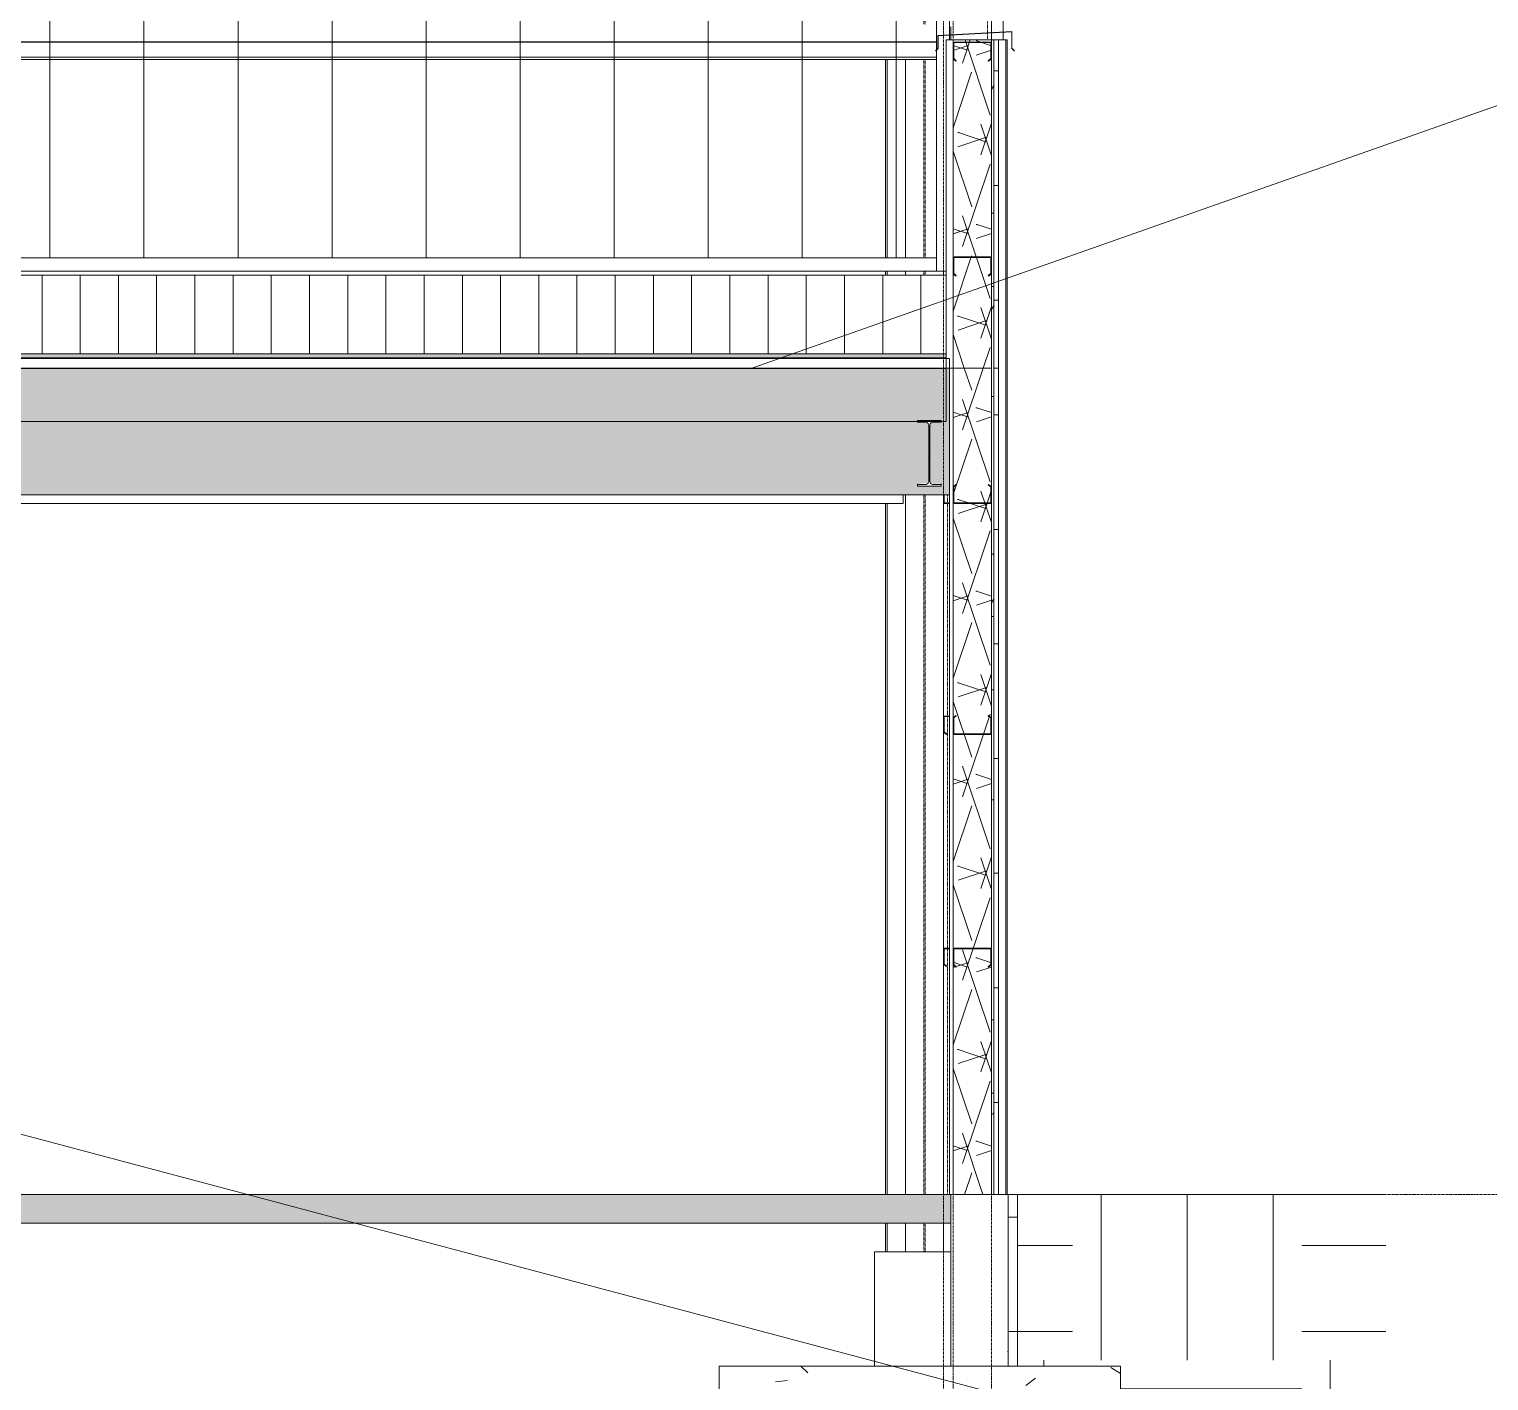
# Model space of a CAD drawing. Header units: inches. Extents: x -23565 to -43, y -324 to 853.
# Drawn here: x -1182.9 to -877.3, y -39 to 244 of the extents above; entities that cross this region are included whole.
import ezdxf

# ---------------------------------------------------------------- set-up
doc = ezdxf.new("R2010")
doc.units = ezdxf.units.IN
doc.header["$MEASUREMENT"] = 0
doc.linetypes.add('Grid Line 1_2_', pattern=[0.875, 0.5, -0.125, 0.125, -0.125])
doc.linetypes.add('Hidden 1_8_', pattern=[0.1875, 0.125, -0.0625])
for name, color, linetype, lineweight in [('A-ANNO-IDEN', 131, 'Continuous', 9), ('A-CLNG', 13, 'Continuous', 13), ('A-CLNG-PATT', 13, 'Continuous', 25), ('A-FLOR', 192, 'Continuous', 13), ('A-FLOR-LEVL', 51, 'Continuous', 9), ('A-FLOR-PATT', 8, 'Continuous', 25), ('A-GLAZ-CWMG', 51, 'Continuous', 13), ('A-ROOF', 132, 'Continuous', 13), ('A-ROOF-PATT', 132, 'Continuous', 13), ('A-WALL', 113, 'Continuous', 13), ('A-WALL-PATT', 111, 'Continuous', 25), ('C-TOPO', 7, 'Continuous', 13), ('I-WALL', 2, 'Continuous', 13), ('L-SITE-WALL', 31, 'Continuous', 13), ('S-BEAM', 12, 'Continuous', 13), ('S-COLS', 52, 'Continuous', 13), ('S-FNDN', 32, 'Continuous', 13), ('S-GRID', 1, 'Continuous', 9)]:
    doc.layers.add(name, color=color, linetype=linetype, lineweight=lineweight)
pattern_1 = [(50, (-5044.515, 67.247), (55.0854, -4.81984), [5.76, -63.36]), (355, (-5044.515, 67.247), (-10.65569, 57.76853), [4.608, -50.688]), (100.451, (-5039.925, 66.846), (44.42947, 52.94866), [4.895, -53.848]), (46.184, (-5044.515, 82.61), (81.96444, -12.71212), [8.64, -95.04]), (96.636, (-5037.685, 81.55), (71.7815, 74.81238), [7.343, -80.772]), (351.184, (-5044.515, 82.61), (71.78195, 74.81243), [6.912, -76.032]), (21, (-5036.835, 78.767), (45.84207, -30.92146), [5.76, -63.36]), (326, (-5036.835, 78.767), (18.68706, 55.69148), [4.608, -50.688]), (71.451, (-5033.015, 76.19), (64.52891, 24.77011), [4.895, -53.848]), (37.5, (-5044.515, 67.247), (0.933895, 25.566816), [2.534, -47.539, 2.534, -48.922, -50.88]), (37.5, (-5044.515, 67.247), (0.933895, 25.566816), [-101.53, 2.534, -48.346]), (7.5, (-5044.515, 67.247), (20.20404, 30.291303), [2.534, -26.803, 2.534, -46.387, -19.392]), (7.5, (-5044.515, 67.247), (20.20404, 30.291303), [-78.259, 2.534, -16.858]), (327.5, (-5061.64, 67.247), (40.997785, -1.732403), [2.534, -16.666, 2.534, -57.37, -79.488]), (327.5, (-5061.64, 67.247), (40.997785, -1.732403), [-79.104, 2.534, -76.954]), (317.5, (-5069.32, 67.247), (44.788883, 7.68784), [2.534, -22.426, 2.534, -37.248, -56.448]), (317.5, (-5069.32, 67.247), (44.788883, 7.68784), [-64.742, 2.534, -53.914])]
pattern_2 = [(45, (-5044.515, 67.247), (-19.00703, 19.00703), []), (45, (-5044.515, 96.047), (-19.00703, 19.00703), [])]
pattern_3 = [(0, (-5044.515, 67.247), (0, 24), []), (90, (-5044.515, 67.247), (-24, 1e-15), [])]
pattern_4 = [(0, (-5044.515, 67.247), (30.72, 7.68), [2.534, -20.506, 2.534, -20.506, -122.88]), (0, (-5044.515, 67.247), (30.72, 7.68), [-46.08, 2.534, -43.546, 2.534, -20.506, -53.76]), (0, (-5044.515, 67.247), (30.72, 7.68), [-115.2, 2.534, -12.826, 2.534, -35.866]), (120, (-5032.995, 71.087), (-22.011075, 22.7643), [2.534, -20.506, 2.534, -20.506, -122.88]), (120, (-5032.995, 71.087), (-22.011075, 22.7643), [-46.08, 2.534, -43.546, 2.534, -20.506, -53.76]), (120, (-5032.995, 71.087), (-22.011075, 22.7643), [-115.2, 2.534, -12.826, 2.534, -35.866]), (240, (-5029.155, 86.447), (-8.708925, -30.4443), [2.534, -20.506, 2.534, -20.506, -122.88]), (240, (-5029.155, 86.447), (-8.708925, -30.4443), [-46.08, 2.534, -43.546, 2.534, -20.506, -53.76]), (240, (-5029.155, 86.447), (-8.708925, -30.4443), [-115.2, 2.534, -12.826, 2.534, -35.866])]
pattern_5 = [(161.57, (-5043.555, 68.207), (-7.6802237, -0.0009796), [0, -54.643, 6.067, 0]), (18.43, (-5045.475, 68.207), (-7.6802237, 0.0009796), [0, -54.643, 6.067, 0]), (108.43, (-5043.555, 68.207), (3.8382953, -19.2013653), [18.211, -42.499]), (71.57, (-5045.475, 68.207), (3.8382953, 19.2013653), [18.211, -42.499])]

# ---------------------------------------------------------------- blocks, each defined once
blk = doc.blocks.new('Struct_Xcel_Sports Complex_rvt-5-Building Section - East_West looking South _ Fieldhouse')
at = {"layer": 'A-FLOR-PATT', "lineweight": 9}
h = blk.add_hatch(dxfattribs=at)
h.set_pattern_fill('FP_75', color=256, style=0, pattern_type=2)
h.set_pattern_definition(pattern_1)
h.paths.add_polyline_path([(22066.14, -6), (25307.2, -6), (25307.2, 0), (22066.14, 0), (22066.14, -1.6)], flags=0)
h.paths.add_polyline_path([(26272.89, -6), (26272.89, 0), (25737.89, 0), (25737.89, -6), (26225.74, -6)], flags=0)
at = {"layer": 'A-WALL-PATT', "lineweight": 9}
h = blk.add_hatch(dxfattribs=at)
h.set_pattern_fill('FP_75', color=8, style=0, pattern_type=2)
h.set_pattern_definition(pattern_1)
h.paths.add_polyline_path([(26284.89, -36), (26284.89, 0), (26272.89, 0), (26272.89, -36)], flags=0)
at = {"layer": 'S-FNDN', "lineweight": 9}
h = blk.add_hatch(dxfattribs=at)
h.set_pattern_fill('FP_75', color=8, style=0, pattern_type=2)
h.set_pattern_definition(pattern_1)
h.paths.add_polyline_path([(26224.39, -60), (26308.39, -60), (26308.39, -36), (26224.39, -36)], flags=0)
at = {"layer": 'A-FLOR', "color": 7}
for p, q in [((26272.89, 0), (25737.89, 0)), ((26272.89, -6), (26272.89, 0)), ((25737.89, -6), (26272.89, -6))]:
    blk.add_line(p, q, dxfattribs=at)
at = {"layer": 'L-SITE-WALL', "color": 7}
for p, q in [((26272.89, 0), (26272.89, -36)), ((26284.89, 0), (26272.89, 0)), ((26284.89, -36), (26284.89, 0)), ((26272.89, -36), (26284.89, -36))]:
    blk.add_line(p, q, dxfattribs=at)
at = {"layer": 'S-FNDN', "color": 8, "lineweight": 9}
for p, q in [((26256.89, -12), (26272.89, -12)), ((26256.89, -36), (26256.89, -12))]:
    blk.add_line(p, q, dxfattribs=at)
at = {"layer": 'S-FNDN', "color": 7}
for p, q in [((26308.39, -36), (26224.39, -36)), ((26224.39, -36), (26224.39, -60)), ((26308.39, -60), (26308.39, -36))]:
    blk.add_line(p, q, dxfattribs=at)
blk = doc.blocks.new('W-Wide Flange - W14X22-1401465-Building Section - East_West looking South _ Fieldhouse')
at = {"layer": 'S-BEAM', "lineweight": 9}
h = blk.add_hatch(dxfattribs=at)
h.set_pattern_fill('FP_62', color=8, style=0, pattern_type=2)
h.set_pattern_definition(pattern_2)
h.paths.add_polyline_path([(26265.89, 148.33), (26270.89, 148.33), (26270.89, 148.66), (26265.89, 148.66)], flags=0)
h.paths.add_polyline_path([(26268.94, 148.68), (26268.92, 148.73), (26268.66, 148.94), (26268.52, 149.23), (26268.51, 149.76), (26268.58, 161.29), (26268.78, 161.54), (26268.94, 161.68), (26267.86, 161.63), (26268.12, 161.43), (26268.26, 161.14), (26268.28, 160.97), (26268.2, 149.07), (26268, 148.82), (26267.71, 148.68)], flags=0)
h.paths.add_polyline_path([(26269.23, 161.7), (26270.89, 161.7), (26270.89, 162.04), (26265.89, 162.04), (26265.89, 161.7), (26268.94, 161.7)], flags=0)
at = {"layer": 'S-BEAM', "color": 7}
for p, q in [((26270.89, 162.04), (26265.89, 162.04)), ((26265.89, 162.04), (26265.89, 161.7)), ((26270.89, 161.7), (26270.89, 162.04)), ((26265.89, 161.7), (26267.55, 161.7)), ((26268.28, 160.97), (26268.28, 149.39)), ((26268.51, 149.39), (26268.51, 160.97)), ((26269.23, 161.7), (26270.89, 161.7)), ((26267.55, 148.66), (26265.89, 148.66)), ((26265.89, 148.66), (26265.89, 148.33)), ((26265.89, 148.33), (26270.89, 148.33)), ((26270.89, 148.66), (26269.23, 148.66)), ((26270.89, 148.33), (26270.89, 148.66))]:
    blk.add_line(p, q, dxfattribs=at)
at = {"layer": 'S-BEAM', "color": 8, "lineweight": 9}
for p, q in [((26265.89, 148.83), (26265.89, 148.66)), ((26270.89, 148.66), (26270.89, 148.83))]:
    blk.add_line(p, q, dxfattribs=at)
at = {"layer": 'S-BEAM', "color": 7, "flags": 128}
for points in [[(26267.55, 161.7), (26267.71, 161.68), (26267.86, 161.63), (26268, 161.54), (26268.12, 161.43), (26268.2, 161.29), (26268.26, 161.14), (26268.28, 160.97)], [(26268.51, 160.97), (26268.52, 161.14), (26268.58, 161.29), (26268.66, 161.43), (26268.78, 161.54), (26268.92, 161.63), (26269.07, 161.68), (26269.23, 161.7)], [(26268.28, 149.39), (26268.26, 149.23), (26268.2, 149.07), (26268.12, 148.94), (26268, 148.82), (26267.86, 148.73), (26267.71, 148.68), (26267.55, 148.66)], [(26269.23, 148.66), (26269.07, 148.68), (26268.92, 148.73), (26268.78, 148.82), (26268.66, 148.94), (26268.58, 149.07), (26268.52, 149.23), (26268.51, 149.39)]]:
    blk.add_lwpolyline(points, dxfattribs=at)
blk = doc.blocks.new('Girt_C - 8_D-1409812-Building Section - East_West looking South _ Fieldhouse')
at = {"layer": 'S-BEAM', "lineweight": 9}
h = blk.add_hatch(dxfattribs=at)
h.set_pattern_fill('FP_62', color=8, style=0, pattern_type=2)
h.set_pattern_definition(pattern_2)
h.paths.add_polyline_path([(26280.81, 47.57), (26281.39, 48.05), (26281.39, 51.37), (26281.28, 51.37), (26281.28, 48.11), (26280.74, 47.66)], flags=0)
h.paths.add_polyline_path([(26273.96, 47.57), (26274.04, 47.66), (26273.5, 48.11), (26273.5, 51.37), (26273.39, 51.37), (26273.39, 48.05)], flags=0)
h.paths.add_polyline_path([(26281.2, 51.45), (26281.2, 51.55), (26273.58, 51.55), (26273.58, 51.45), (26277.58, 51.45)], flags=0)
at = {"layer": 'S-BEAM', "color": 7}
for p, q in [((26273.39, 51.37), (26273.39, 48.05)), ((26273.5, 48.11), (26273.5, 51.37)), ((26281.2, 51.55), (26273.58, 51.55)), ((26273.58, 51.45), (26281.2, 51.45)), ((26281.28, 51.37), (26281.28, 48.11)), ((26281.39, 48.05), (26281.39, 51.37)), ((26273.39, 48.05), (26273.96, 47.57)), ((26274.04, 47.66), (26273.5, 48.11)), ((26273.96, 47.57), (26274.04, 47.66)), ((26281.28, 48.11), (26280.74, 47.66)), ((26280.74, 47.66), (26280.81, 47.57)), ((26280.81, 47.57), (26281.39, 48.05))]:
    blk.add_line(p, q, dxfattribs=at)
for centre, radius, start, end in [((26273.58, 51.37), 0.188, 90, 180), ((26273.58, 51.37), 0.0782, 90, 177.8773), ((26281.2, 51.37), 0.187, 360, 90), ((26281.2, 51.37), 0.0782, 3.0424, 90)]:
    blk.add_arc(centre, radius, start, end, dxfattribs=at)
blk = doc.blocks.new('Girt_C - 8_D-1405484-Building Section - East_West looking South _ Fieldhouse')
at = {"layer": 'S-BEAM', "lineweight": 9}
h = blk.add_hatch(dxfattribs=at)
h.set_pattern_fill('FP_62', color=8, style=0, pattern_type=2)
h.set_pattern_definition(pattern_2)
h.paths.add_polyline_path([(26281.2, 96.32), (26281.2, 96.43), (26273.58, 96.43), (26273.58, 96.32), (26277.58, 96.32)], flags=0)
h.paths.add_polyline_path([(26273.5, 96.5), (26273.5, 99.77), (26274.04, 100.22), (26273.97, 100.3), (26273.39, 99.82), (26273.39, 96.51)], flags=0)
h.paths.add_polyline_path([(26281.28, 96.5), (26281.39, 96.51), (26281.39, 99.82), (26280.82, 100.3), (26280.75, 100.22), (26281.28, 99.77)], flags=0)
at = {"layer": 'S-BEAM', "color": 7}
for p, q in [((26273.97, 100.3), (26273.39, 99.82)), ((26273.39, 99.82), (26273.39, 96.51)), ((26273.5, 99.77), (26274.04, 100.22)), ((26273.5, 96.5), (26273.5, 99.77)), ((26274.04, 100.22), (26273.97, 100.3)), ((26280.82, 100.3), (26280.75, 100.22)), ((26280.75, 100.22), (26281.28, 99.77)), ((26281.39, 99.82), (26280.82, 100.3)), ((26281.28, 99.77), (26281.28, 96.5)), ((26281.39, 96.51), (26281.39, 99.82)), ((26281.2, 96.43), (26273.58, 96.43)), ((26273.58, 96.32), (26281.2, 96.32))]:
    blk.add_line(p, q, dxfattribs=at)
for centre, radius, start, end in [((26273.58, 96.51), 0.187, 180, 270), ((26273.58, 96.51), 0.0782, 183.0424, 270), ((26281.2, 96.51), 0.188, 270, 0), ((26281.2, 96.51), 0.0782, 270, 357.8773)]:
    blk.add_arc(centre, radius, start, end, dxfattribs=at)
blk = doc.blocks.new('Rectangular Mullion - Profile_Polycarbonate_Lower-1767983-Building Section - East_West looking South _ Fieldhouse')
at = {"layer": 'A-GLAZ-CWMG', "color": 8, "lineweight": 9}
for p, q in [((22784.14, 196.09), (26269.89, 196.09)), ((26269.89, 196.09), (26269.89, 193.34)), ((22784.14, 193.34), (26269.89, 193.34))]:
    blk.add_line(p, q, dxfattribs=at)
blk = doc.blocks.new('Rectangular Mullion - Profile_Polycarbonate_Upper and left-1767694-Building Section - East_West looking South _ Fieldhouse')
at = {"layer": 'A-GLAZ-CWMG', "color": 8, "lineweight": 9}
for p, q in [((26281.39, 344.88), (26281.39, 346.4)), ((26283.89, 346.4), (26283.89, 243.41)), ((26281.39, 243.27), (26281.39, 337.63)), ((26281.39, 241.75), (26281.39, 243.23)), ((26283.89, 243.35), (26283.89, 241.75))]:
    blk.add_line(p, q, dxfattribs=at)
blk = doc.blocks.new('Girt_C - 8_D-1757324-Building Section - East_West looking South _ Fieldhouse')
at = {"layer": 'S-BEAM', "lineweight": 9}
h = blk.add_hatch(dxfattribs=at)
h.set_pattern_fill('FP_62', color=8, style=0, pattern_type=2)
h.set_pattern_definition(pattern_2)
h.paths.add_polyline_path([(26273.97, 237.31), (26274.04, 237.4), (26273.5, 237.85), (26273.5, 241.11), (26273.39, 241.11), (26273.39, 237.8)], flags=0)
h.paths.add_polyline_path([(26280.82, 237.31), (26281.39, 237.8), (26281.39, 241.11), (26281.28, 241.11), (26281.28, 237.85), (26280.75, 237.4)], flags=0)
h.paths.add_polyline_path([(26277.58, 241.19), (26281.2, 241.19), (26281.2, 241.3), (26273.58, 241.3), (26273.58, 241.19)], flags=0)
at = {"layer": 'S-BEAM', "color": 7}
for p, q in [((26273.39, 241.11), (26273.39, 237.8)), ((26273.5, 237.85), (26273.5, 241.11)), ((26281.2, 241.3), (26273.58, 241.3)), ((26273.58, 241.19), (26281.2, 241.19)), ((26281.28, 241.11), (26281.28, 237.85)), ((26281.39, 237.8), (26281.39, 241.11)), ((26273.39, 237.8), (26273.97, 237.31)), ((26274.04, 237.4), (26273.5, 237.85)), ((26273.97, 237.31), (26274.04, 237.4)), ((26281.28, 237.85), (26280.75, 237.4)), ((26280.75, 237.4), (26280.82, 237.31)), ((26280.82, 237.31), (26281.39, 237.8))]:
    blk.add_line(p, q, dxfattribs=at)
for centre, radius, start, end in [((26273.58, 241.11), 0.188, 90, 180), ((26273.58, 241.11), 0.0782, 90, 176.9576), ((26281.2, 241.11), 0.188, 0, 90), ((26281.2, 241.11), 0.0782, 2.1227, 90)]:
    blk.add_arc(centre, radius, start, end, dxfattribs=at)
blk = doc.blocks.new('Girt_C - 8_D-1757323-Building Section - East_West looking South _ Fieldhouse')
at = {"layer": 'S-BEAM', "color": 7}
for p, q in [((26273.39, 196.11), (26273.39, 192.8)), ((26273.5, 192.85), (26273.5, 196.11)), ((26281.2, 196.3), (26273.58, 196.3)), ((26273.58, 196.19), (26281.2, 196.19)), ((26281.28, 196.11), (26281.28, 192.85)), ((26281.39, 192.8), (26281.39, 196.11)), ((26273.39, 192.8), (26273.97, 192.31)), ((26274.04, 192.4), (26273.5, 192.85)), ((26281.28, 192.85), (26280.75, 192.4)), ((26280.82, 192.31), (26281.39, 192.8)), ((26273.97, 192.31), (26274.04, 192.4)), ((26280.75, 192.4), (26280.82, 192.31))]:
    blk.add_line(p, q, dxfattribs=at)
for centre, radius, start, end in [((26273.58, 196.11), 0.188, 90, 180), ((26273.58, 196.11), 0.0782, 90, 176.9576), ((26281.2, 196.11), 0.188, 0, 90), ((26281.2, 196.11), 0.0782, 2.1227, 90)]:
    blk.add_arc(centre, radius, start, end, dxfattribs=at)
blk = doc.blocks.new('Girt_C - 8_D-1757376-Building Section - East_West looking South _ Fieldhouse')
at = {"layer": 'S-BEAM', "color": 7}
for p, q in [((26273.96, 148.67), (26273.39, 148.19)), ((26273.39, 148.19), (26273.39, 144.88)), ((26273.5, 148.14), (26274.04, 148.59)), ((26273.5, 144.87), (26273.5, 148.14)), ((26274.04, 148.59), (26273.96, 148.67)), ((26280.81, 148.67), (26280.74, 148.59)), ((26280.74, 148.59), (26281.28, 148.14)), ((26281.39, 148.19), (26280.81, 148.67)), ((26281.28, 148.14), (26281.28, 144.87)), ((26281.39, 144.88), (26281.39, 148.19)), ((26281.2, 144.8), (26273.58, 144.8)), ((26273.58, 144.69), (26281.2, 144.69))]:
    blk.add_line(p, q, dxfattribs=at)
for centre, radius, start, end in [((26273.58, 144.88), 0.188, 180, 270), ((26273.58, 144.88), 0.0782, 182.1227, 270), ((26281.2, 144.88), 0.188, 270, 0), ((26281.2, 144.88), 0.0782, 270, 356.9576)]:
    blk.add_arc(centre, radius, start, end, dxfattribs=at)
blk = doc.blocks.new('Girt_Z - 10_D-1732176-Building Section - East_West looking South _ Fieldhouse')
at = {"layer": 'S-BEAM', "color": 8, "lineweight": 9}
for p, q in [((26272.89, 244.51), (26272.89, 242.82)), ((26272.89, 242.77), (26272.89, 241.75))]:
    blk.add_line(p, q, dxfattribs=at)
at = {"layer": 'S-BEAM', "color": 10, "lineweight": 9}
for p, q in [((26269.89, 241.37), (22791.39, 241.37)), ((26269.89, 241.3), (22791.39, 241.3)), ((22791.39, 238.17), (26269.89, 238.17)), ((26269.89, 237.69), (22791.39, 237.69))]:
    blk.add_line(p, q, dxfattribs=at)
blk = doc.blocks.new('Girt_Z - 10_D-1223970-Building Section - East_West looking South _ Fieldhouse')
at = {"layer": 'S-BEAM', "color": 8, "lineweight": 9}
for p, q in [((26271.39, 146.5), (26271.39, 144.69)), ((26271.39, 144.69), (26272.64, 144.69)), ((26271.5, 144.87), (26271.5, 146.5)), ((26272.64, 144.8), (26271.58, 144.8))]:
    blk.add_line(p, q, dxfattribs=at)
blk.add_arc((26271.58, 144.88), 0.0782, 183.0424, 270, dxfattribs=at)
blk = doc.blocks.new('Girt_C - 10_D-1401468-Building Section - East_West looking South _ Fieldhouse')
at = {"layer": 'S-BEAM', "color": 8, "lineweight": 9}
for p, q in [((25742.14, 144.69), (26262.89, 144.69)), ((26262.89, 146.5), (26262.89, 144.88)), ((26262.89, 144.88), (26262.89, 144.69))]:
    blk.add_line(p, q, dxfattribs=at)
blk = doc.blocks.new('Rectangular Mullion - Profile_Polycarbonate_right-1766041-Building Section - East_West looking South _ Fieldhouse')
at = {"layer": 'A-GLAZ-CWMG', "color": 8, "lineweight": 9}
for p, q in [((26269.89, 248.36), (26272.64, 248.36)), ((26269.89, 239.69), (26269.89, 248.36)), ((26272.64, 242.81), (26272.64, 248.36)), ((26272.64, 241.75), (26272.64, 242.75)), ((26269.89, 193.34), (26269.89, 239.6)), ((26271.89, 193.34), (26269.89, 193.34))]:
    blk.add_line(p, q, dxfattribs=at)
blk = doc.blocks.new('Girt_Z - 10_D-1239982-Building Section - East_West looking South _ Fieldhouse')
at = {"layer": 'S-BEAM', "color": 8, "lineweight": 9}
for p, q in [((26272.64, 100.18), (26271.39, 100.18)), ((26271.39, 100.18), (26271.39, 96.8)), ((26271.5, 96.86), (26271.5, 100)), ((26271.58, 100.07), (26272.64, 100.07)), ((26271.39, 96.8), (26271.96, 96.32)), ((26272.04, 96.41), (26271.5, 96.86)), ((26271.96, 96.32), (26272.04, 96.41))]:
    blk.add_line(p, q, dxfattribs=at)
blk.add_arc((26271.58, 99.99), 0.0782, 90, 176.9576, dxfattribs=at)
blk = doc.blocks.new('Girt_Z - 10_D-1236892-Building Section - East_West looking South _ Fieldhouse')
at = {"layer": 'S-BEAM', "color": 8, "lineweight": 9}
for p, q in [((26272.64, 51.55), (26271.39, 51.55)), ((26271.39, 51.55), (26271.39, 48.18)), ((26271.5, 48.23), (26271.5, 51.37)), ((26271.58, 51.45), (26272.64, 51.45)), ((26271.39, 48.18), (26271.96, 47.7)), ((26272.04, 47.78), (26271.5, 48.23)), ((26271.96, 47.7), (26272.04, 47.78))]:
    blk.add_line(p, q, dxfattribs=at)
blk.add_arc((26271.58, 51.37), 0.0782, 90, 176.9576, dxfattribs=at)
blk = doc.blocks.new('W-Wide Flange-Column - B1_L-1389336-Building Section - East_West looking South _ Fieldhouse')
at = {"layer": 'S-COLS', "color": 8, "linetype": 'Hidden 1_8_', "lineweight": 9}
for p, q in [((26267.23, 336.84), (26267.23, 337.63)), ((26267.55, 337.63), (26267.55, 336.84)), ((26267.23, 192.49), (26267.23, 193.34)), ((26267.55, 193.34), (26267.55, 192.49)), ((26267.23, 0), (26267.23, 146.5)), ((26267.55, 146.5), (26267.55, 0)), ((26267.23, -12), (26267.23, -6)), ((26267.55, -6), (26267.55, -12))]:
    blk.add_line(p, q, dxfattribs=at)
at = {"layer": 'S-COLS', "color": 10, "linetype": 'Hidden 1_8_', "lineweight": 9}
for p, q in [((26267.23, 293.29), (26267.23, 334.09)), ((26267.55, 334.09), (26267.55, 293.29)), ((26267.23, 245.04), (26267.23, 285.94)), ((26267.55, 285.94), (26267.55, 245.04)), ((26267.23, 196.09), (26267.23, 237.69)), ((26267.55, 237.69), (26267.55, 196.09))]:
    blk.add_line(p, q, dxfattribs=at)
blk = doc.blocks.new('C-Channel-Column - C10X25-1772857-Building Section - East_West looking South _ Fieldhouse')
at = {"layer": 'S-COLS', "color": 8, "linetype": 'Hidden 1_8_', "lineweight": 9}
for p, q in [((26272.2, 336.84), (26272.2, 337.63)), ((26280.58, 336.84), (26280.58, 337.63)), ((26280.58, 243.23), (26280.58, 245.61)), ((26280.58, 241.75), (26280.58, 243.17)), ((26272.2, 144.79), (26272.2, 146.5)), ((26272.2, 100.18), (26272.2, 144.69)), ((26272.2, 51.55), (26272.2, 100.08)), ((26272.2, 0), (26272.2, 51.45))]:
    blk.add_line(p, q, dxfattribs=at)
at = {"layer": 'S-COLS', "color": 10, "linetype": 'Hidden 1_8_', "lineweight": 9}
for p, q in [((26272.2, 293.29), (26272.2, 334.09)), ((26272.2, 248.36), (26272.2, 285.94))]:
    blk.add_line(p, q, dxfattribs=at)

msp = doc.modelspace()

# ---------------------------------------------------------------- hatches: boundary and pattern name
at = {"layer": 'A-CLNG-PATT', "lineweight": 9}
h = msp.add_hatch(dxfattribs=at)
h.set_pattern_fill('FP_70', color=8, style=0, pattern_type=2)
h.set_pattern_definition(pattern_5)
h.paths.add_polyline_path([(-1002.51973, 161.85007), (-990.92876, 161.85007), (-990.92876, 172.98472), (-4463.92876, 172.98472), (-4463.92876, 161.85007), (-1037.07898, 161.85007)], flags=0)
at = {"layer": 'A-ROOF-PATT', "lineweight": 9}
h = msp.add_hatch(dxfattribs=at)
h.set_pattern_fill('FP_66', color=8, style=0, pattern_type=2)
h.set_pattern_definition([(90, (-27262.521, 1105.644), (-16.082, 1e-15), [])])
h.paths.add_polyline_path([(-1002.51973, 175.04895), (-990.92876, 175.04895), (-990.92876, 175.21788), (-4451.67876, 175.21788), (-4451.67876, 175.04895), (-1037.07898, 175.04895)], flags=0)
at = {"layer": 'A-WALL-PATT', "lineweight": 9}
h = msp.add_hatch(dxfattribs=at)
h.set_pattern_fill('FP_71', color=8, style=0, pattern_type=2)
h.set_pattern_definition([(90, (-981.679, 0), (-19.685, 1e-15), [])])
h.paths.add_polyline_path([(-4478.67876, 196.09153), (-992.92876, 196.09153), (-992.92876, 239.59911), (-992.92876, 239.6875), (-992.86626, 248.36288), (-984.42876, 248.36288), (-984.42876, 334.09126), (-4478.67876, 334.09126), (-4478.67876, 232.76792)], flags=0)
h = msp.add_hatch(dxfattribs=at)
h.set_pattern_fill('FP_70', color=8, style=0, pattern_type=2)
h.set_pattern_definition(pattern_5)
h.paths.add_polyline_path([(-981.42876, 173.04722), (-981.42876, 241.75), (-989.42876, 241.75), (-989.42876, 173.04722), (-985.2401, 173.04722)], flags=0)
h = msp.add_hatch(dxfattribs=at)
h.set_pattern_fill('FP_69', color=8, style=0, pattern_type=2)
h.set_pattern_definition(pattern_4)
h.paths.add_polyline_path([(-981.42876, 173.04722), (-980.92876, 173.04722), (-980.92876, 241.75), (-981.42876, 241.75), (-981.42876, 174.17642)], flags=0)
h = msp.add_hatch(dxfattribs=at)
h.set_pattern_fill('FP_68', color=8, style=0, pattern_type=2)
h.set_pattern_definition(pattern_3)
h.paths.add_polyline_path([(-980.92876, 173.04722), (-979.92876, 173.04722), (-979.92876, 241.75), (-980.92876, 241.75), (-980.92876, 174.17642)], flags=0)
h = msp.add_hatch(dxfattribs=at)
h.set_pattern_fill('FP_76', color=8, style=0, pattern_type=2)
h.set_pattern_definition([(90, (-988.189, 0), (-8, 5e-16), [])])
h.paths.add_polyline_path([(-2626.80448, 176), (-990.92876, 176), (-990.92876, 192.49369), (-4476.42976, 192.49369), (-4476.42976, 187.70742), (-4452.17876, 188.71788), (-4452.17876, 186.71614), (-4463.92876, 186.21614), (-4452.17876, 186.21614), (-4452.17876, 176), (-2695.92298, 176)], flags=0)
h.paths.add_polyline_path([(-4476.42976, 185.57548), (-4466.17876, 186.03385), (-4466.17876, 186.13281), (-4476.42976, 185.70568)], flags=0)
h = msp.add_hatch(dxfattribs=at)
h.set_pattern_fill('FP_65', color=8, style=0, pattern_type=2)
h.set_pattern_definition([(90, (-2005.93, 1159.75), (-193, -193), [48, -145]), (180, (-2005.93, 1159.75), (-2e-14, -193), [96, -97]), (270, (-2101.93, 1207.75), (-193, -193), [48, -145]), (180, (-2005.93, 1207.75), (-2e-14, -193), [96, -97]), (270, (-2102.43, 1207.75), (-193, -193), [48, -145]), (180, (-2102.43, 1207.75), (-2e-14, -193), [96, -97]), (90, (-2198.43, 1159.75), (-193, -193), [48, -145]), (180, (-2102.43, 1159.75), (-2e-14, -193), [96, -97]), (90, (-2053.68, 1208), (-193, -193), [48, -145]), (180, (-2005.55, 1208), (-2e-14, -193), [48.125, -144.875]), (180, (-2005.55, 1256), (-2e-14, -193), [48.125, -144.875]), (90, (-2150.18, 1208), (-193, -193), [48, -145]), (180, (-2054.18, 1208), (-2e-14, -193), [96, -97]), (270, (-2054.18, 1256), (-193, -193), [48, -145]), (180, (-2054.18, 1256), (-2e-14, -193), [96, -97]), (180, (-2150.68, 1208), (-2e-14, -193), [48, -145]), (270, (-2150.68, 1256), (-193, -193), [48, -145]), (180, (-2150.68, 1256), (-2e-14, -193), [48, -145]), (90, (-2005.93, 1256.25), (-193, -193), [48, -145]), (180, (-2005.93, 1256.25), (-2e-14, -193), [96, -97]), (270, (-2101.93, 1304.25), (-193, -193), [48, -145]), (180, (-2005.93, 1304.25), (-2e-14, -193), [96, -97]), (270, (-2102.43, 1304.25), (-193, -193), [48, -145]), (180, (-2102.43, 1304.25), (-2e-14, -193), [96, -97]), (90, (-2198.43, 1256.25), (-193, -193), [48, -145]), (180, (-2102.43, 1256.25), (-2e-14, -193), [96, -97]), (90, (-2053.68, 1304.5), (-193, -193), [48, -145]), (180, (-2005.55, 1304.5), (-2e-14, -193), [48.125, -144.875]), (180, (-2005.55, 1352.5), (-2e-14, -193), [48.125, -144.875]), (90, (-2150.18, 1304.5), (-193, -193), [48, -145]), (180, (-2054.18, 1304.5), (-2e-14, -193), [96, -97]), (270, (-2054.18, 1352.5), (-193, -193), [48, -145]), (180, (-2054.18, 1352.5), (-2e-14, -193), [96, -97]), (180, (-2150.68, 1304.5), (-2e-14, -193), [48, -145]), (270, (-2150.68, 1352.5), (-193, -193), [48, -145]), (180, (-2150.68, 1352.5), (-2e-14, -193), [48, -145])])
h.paths.add_polyline_path([(-2626.80448, 0), (-2419.92876, 0), (-2419.92876, 98.25), (-2343.30376, 98.25), (-2343.30376, 0), (-2297.36626, 0), (-2297.36626, 104), (-2626.92876, 104), (-2626.92876, 0)], flags=0)
h.paths.add_polyline_path([(-4481.42976, 0), (-4462.80376, 0), (-4462.80376, 150.19619), (-4461.42376, 150.19619), (-4461.42376, 150.46142), (-4459.8388, 150.52092), (-4459.59298, 150.77437), (-4459.53876, 150.71301), (-4459.26556, 150.62326), (-4459.18811, 150.65519), (-4458.89852, 150.4765), (-4458.44473, 150.46142), (-4457.43376, 150.46142), (-4457.42876, 150.19619), (-4456.80376, 150.19619), (-4456.80376, 98.25), (-2632.92876, 98.25527), (-2632.92876, 161.85007), (-2726.42876, 161.85007), (-2726.42876, 160.67649), (-2728.3618, 160.65416), (-2728.71866, 160.48216), (-2728.96562, 160.17221), (-2729.05376, 159.78572), (-2728.9718, 149.0784), (-2728.84148, 148.86986), (-2728.50751, 148.62723), (-2728.16376, 148.55476), (-2726.42876, 148.55476), (-2726.42876, 147.02466), (-2732.42876, 147.02466), (-2732.42876, 148.55476), (-2730.35, 148.62723), (-2730.11859, 148.76723), (-2729.87613, 149.10156), (-2729.80376, 149.30858), (-2729.83177, 160.00023), (-2729.99793, 160.34111), (-2730.3076, 160.58828), (-2730.69376, 160.67649), (-2732.42876, 160.67649), (-2732.42876, 161.85007), (-3015.92876, 161.85007), (-3015.92876, 160.67649), (-3017.8618, 160.65416), (-3018.21866, 160.48216), (-3018.46562, 160.17221), (-3018.55376, 159.78572), (-3018.4718, 149.0784), (-3018.34148, 148.86986), (-3018.00751, 148.62723), (-3017.66376, 148.55476), (-3015.92876, 148.55476), (-3015.92876, 147.02466), (-3021.92876, 147.02466), (-3021.92876, 148.55476), (-3019.85, 148.62723), (-3019.61859, 148.76723), (-3019.37613, 149.10156), (-3019.30376, 149.30858), (-3019.33177, 160.00023), (-3019.49793, 160.34111), (-3019.8076, 160.58828), (-3020.19376, 160.67649), (-3021.92876, 160.67649), (-3021.92876, 161.85007), (-3305.42876, 161.85007), (-3305.42876, 160.67649), (-3307.3618, 160.65416), (-3307.71866, 160.48216), (-3307.96562, 160.17221), (-3308.05376, 159.78572), (-3307.9718, 149.0784), (-3307.84148, 148.86986), (-3307.50751, 148.62723), (-3307.16376, 148.55476), (-3305.42876, 148.55476), (-3305.42876, 147.02466), (-3311.42876, 147.02466), (-3311.42876, 148.55476), (-3309.34966, 148.62737), (-3309.11859, 148.76723), (-3308.87613, 149.10156), (-3308.80376, 149.30858), (-3308.83177, 160.00023), (-3308.99793, 160.34111), (-3309.3076, 160.58828), (-3309.69376, 160.67649), (-3311.42876, 160.67649), (-3311.42876, 161.85007), (-3594.92876, 161.85007), (-3594.92876, 160.67649), (-3596.8618, 160.65416), (-3597.21866, 160.48216), (-3597.46562, 160.17221), (-3597.55376, 159.78572), (-3597.4718, 149.0784), (-3597.34148, 148.86986), (-3597.00751, 148.62723), (-3596.66376, 148.55476), (-3594.92876, 148.55476), (-3594.92876, 147.02466), (-3600.92876, 147.02466), (-3600.92876, 148.55476), (-3598.85, 148.62723), (-3598.61859, 148.76723), (-3598.37613, 149.10156), (-3598.30376, 149.30858), (-3598.33177, 160.00023), (-3598.49793, 160.34111), (-3598.8076, 160.58828), (-3599.19376, 160.67649), (-3600.92876, 160.67649), (-3600.92876, 161.85007), (-3884.42876, 161.85007), (-3884.42876, 160.67649), (-3886.3618, 160.65416), (-3886.71866, 160.48216), (-3886.96562, 160.17221), (-3887.05376, 159.78572), (-3886.9718, 149.0784), (-3886.84148, 148.86986), (-3886.50751, 148.62723), (-3886.16376, 148.55476), (-3884.42876, 148.55476), (-3884.42876, 147.02466), (-3890.42876, 147.02466), (-3890.42876, 148.55476), (-3888.35, 148.62723), (-3888.11859, 148.76723), (-3887.87613, 149.10156), (-3887.80376, 149.30858), (-3887.83177, 160.00023), (-3887.99793, 160.34111), (-3888.3076, 160.58828), (-3888.69376, 160.67649), (-3890.42876, 160.67649), (-3890.42876, 161.85007), (-4173.92876, 161.85007), (-4173.92876, 160.67649), (-4175.8618, 160.65416), (-4176.21866, 160.48216), (-4176.46562, 160.17221), (-4176.55376, 159.78572), (-4176.4718, 149.0784), (-4176.34148, 148.86986), (-4176.00751, 148.62723), (-4175.66376, 148.55476), (-4173.92876, 148.55476), (-4173.92876, 147.02466), (-4179.92876, 147.02466), (-4179.92876, 148.55476), (-4177.85, 148.62723), (-4177.61859, 148.76723), (-4177.37613, 149.10156), (-4177.30376, 149.30858), (-4177.33177, 160.00023), (-4177.49793, 160.34111), (-4177.8076, 160.58828), (-4178.19376, 160.67649), (-4179.92876, 160.67649), (-4179.92876, 161.85007), (-4463.92876, 161.85007), (-4463.92876, 171.97864), (-4466.17876, 171.98258), (-4466.17876, 174.86795), (-4481.42976, 174.17642), (-4481.42976, 76.52392)], flags=0)
h.paths.add_polyline_path([(-2292.49126, 0), (-2152.80376, 0), (-2152.80376, 147.02466), (-2153.42876, 147.02466), (-2153.42876, 148.55476), (-2152.80376, 148.55476), (-2152.80376, 160.67649), (-2153.42876, 160.67649), (-2153.42876, 161.85007), (-2292.49126, 161.85007), (-2292.49126, 25.0556)], flags=0)
h.paths.add_polyline_path([(-1700.05376, 0), (-1607.30376, 0), (-1607.30376, 96), (-1602.55376, 96), (-1602.55376, 16), (-1595.67876, 16), (-1595.67876, 77), (-1547.67876, 77), (-1547.67876, 5), (-1595.67876, 5), (-1595.67876, 15), (-1602.55376, 15), (-1602.55376, 0.25), (-1525.80376, 0.25), (-1525.80376, 6), (-1525.55376, 6), (-1525.55376, 160.53637), (-1570.71866, 160.48216), (-1570.96562, 160.17221), (-1571.05376, 159.78572), (-1570.9718, 149.0784), (-1570.84148, 148.86986), (-1570.50751, 148.62723), (-1570.16376, 148.55476), (-1568.42876, 148.55476), (-1568.42876, 147.02466), (-1574.42876, 147.02466), (-1574.42876, 148.55476), (-1572.35, 148.62723), (-1572.11859, 148.76723), (-1571.87613, 149.10156), (-1571.80376, 149.30858), (-1571.82607, 159.98394), (-1571.99793, 160.34111), (-1572.3076, 160.53637), (-1860.21866, 160.48216), (-1860.46562, 160.17221), (-1860.55376, 159.78572), (-1860.4718, 149.0784), (-1860.34148, 148.86986), (-1860.00751, 148.62723), (-1859.66376, 148.55476), (-1857.92876, 148.55476), (-1857.92876, 147.02466), (-1863.92876, 147.02466), (-1863.92876, 148.55476), (-1861.85, 148.62723), (-1861.61859, 148.76723), (-1861.37613, 149.10156), (-1861.30376, 149.30858), (-1861.32607, 159.98394), (-1861.49793, 160.34111), (-1861.8076, 160.53637), (-1954.99126, 160.53637), (-1954.99126, 0.25), (-1943.05376, 0.25), (-1943.05376, 96), (-1893.30376, 96), (-1893.30376, 16), (-1879.30376, 16), (-1879.30376, 15), (-1893.30376, 15), (-1893.30376, 0.25), (-1878.67876, 0.25), (-1878.67876, 96), (-1874.55376, 96), (-1874.55376, 0), (-1780.55376, 0), (-1780.55376, 98.25), (-1700.05376, 98.25), (-1700.05376, 0.25)], flags=0)
h.paths.add_polyline_path([(-2102.05376, 0), (-2093.86626, 0), (-2093.86626, 86), (-2092.86626, 86), (-2092.86626, 161.85007), (-2147.42876, 161.85007), (-2147.42876, 160.67649), (-2147.92876, 160.65416), (-2147.92876, 148.55476), (-2147.42876, 148.55476), (-2147.42876, 147.02466), (-2147.92876, 147.02466), (-2147.92876, 0), (-2144.05376, 0), (-2144.05376, 98.25), (-2102.05376, 98.25), (-2102.05376, 6)], flags=0)
h.paths.add_polyline_path([(-2086.99126, 6), (-1959.86626, 6), (-1959.86626, 161.85007), (-2087.99126, 161.85007), (-2087.99126, 86), (-2086.99126, 86), (-2086.99126, 76.52392)], flags=0)
h.paths.add_polyline_path([(-2557.68598, 106.25), (-2297.36626, 106.25), (-2297.36626, 161.85007), (-2436.92876, 161.85007), (-2436.92876, 160.67649), (-2438.89121, 160.64386), (-2439.21866, 160.48216), (-2439.46562, 160.17221), (-2439.55376, 159.78572), (-2439.4718, 149.0784), (-2439.34148, 148.86986), (-2439.00751, 148.62723), (-2438.66376, 148.55476), (-2436.92876, 148.55476), (-2436.92876, 147.02466), (-2442.92876, 147.02466), (-2442.92876, 148.55476), (-2440.85, 148.62723), (-2440.61859, 148.76723), (-2440.37613, 149.10156), (-2440.30376, 149.30858), (-2440.32607, 159.98394), (-2440.49793, 160.34111), (-2440.8076, 160.58828), (-2441.19376, 160.67649), (-2442.92876, 160.67649), (-2442.92876, 161.85007), (-2626.92876, 161.85007), (-2626.92876, 106.25), (-2592.24523, 106.25)], flags=0)
h.paths.add_polyline_path([(-1280.8618, 146.5), (-990.17876, 146.5), (-990.17876, 173.04722), (-990.92876, 172.98472), (-990.92876, 161.85007), (-991.92876, 161.85007), (-991.92876, 161.70238), (-996.92876, 161.70238), (-996.92876, 161.85007), (-1278.92876, 161.85007), (-1278.99373, 160.67649), (-1280.8618, 160.65416), (-1281.21866, 160.48216), (-1281.46562, 160.17221), (-1281.55376, 159.78572), (-1281.4718, 149.0784), (-1281.34148, 148.86986), (-1281.00751, 148.62723), (-1280.66376, 148.55476), (-1278.92876, 148.55476), (-1278.99373, 147.02466), (-1284.92876, 147.02466), (-1284.92876, 148.55476), (-1282.85, 148.62723), (-1282.61859, 148.76723), (-1282.37613, 149.10156), (-1282.30376, 149.30858), (-1282.33177, 160.00023), (-1282.49793, 160.34111), (-1282.8076, 160.58828), (-1283.19376, 160.67649), (-1284.92876, 160.67649), (-1284.92876, 161.85007), (-1520.67876, 161.85007), (-1520.67876, 146.5), (-1282.99571, 146.5)], flags=0)
h.paths.add_polyline_path([(-996.92876, 148.32579), (-996.92876, 148.83), (-994.94196, 148.90933), (-994.68508, 149.12969), (-994.54376, 149.44609), (-994.6158, 161.29018), (-994.81767, 161.54353), (-994.95561, 161.68413), (-993.90191, 161.63028), (-994.15504, 161.42824), (-994.29552, 161.13628), (-994.31376, 160.97425), (-994.23364, 149.22718), (-993.95674, 148.93523), (-993.70222, 148.84308), (-993.58626, 148.83), (-991.92876, 148.83), (-991.92876, 148.32579), (-995.27126, 148.32579)], flags=0)
h.paths.add_polyline_path([(-4459.53876, 150.84047), (-4459.53876, 161.22447), (-4459.31876, 161.22447), (-4459.31876, 150.84047), (-4459.4138, 150.84047)], flags=0)
h.paths.add_polyline_path([(-4459.55248, 161.34641), (-4459.7449, 161.65289), (-4459.84871, 161.75871), (-4459.00881, 161.71818), (-4459.53876, 161.35193)], flags=0)
h.paths.add_polyline_path([(-4451.67876, 173.15364), (-4451.67876, 175.21788), (-990.92876, 175.21788), (-990.92876, 176), (-4452.17876, 176), (-4452.17876, 173.15364), (-4452.0005, 173.15364)], flags=0)
h = msp.add_hatch(dxfattribs=at)
h.set_pattern_fill('FP_70', color=8, style=0, pattern_type=2)
h.set_pattern_definition(pattern_5)
h.paths.add_polyline_path([(-989.42876, 0), (-981.42876, 0), (-981.42876, 173.04722), (-989.42876, 173.04722), (-989.42876, 37.46292)], flags=0)
h = msp.add_hatch(dxfattribs=at)
h.set_pattern_fill('FP_69', color=8, style=0, pattern_type=2)
h.set_pattern_definition(pattern_4)
h.paths.add_polyline_path([(-981.42876, 0), (-980.92876, 0), (-980.92876, 173.04722), (-981.42876, 173.04722), (-981.42876, 37.46292)], flags=0)
h = msp.add_hatch(dxfattribs=at)
h.set_pattern_fill('FP_68', color=8, style=0, pattern_type=2)
h.set_pattern_definition(pattern_3)
h.paths.add_polyline_path([(-980.92876, 0), (-979.92876, 0), (-979.92876, 173.04722), (-980.92876, 173.04722), (-980.92876, 37.46292)], flags=0)
h = msp.add_hatch(dxfattribs=at)
h.set_pattern_fill('FP_68', color=8, style=0, pattern_type=2)
h.set_pattern_definition(pattern_3)
h.paths.add_polyline_path([(-975.92876, -36), (-975.92876, 0), (-977.92876, 0), (-977.92876, -36)], flags=0)
at = {"layer": 'C-TOPO', "lineweight": 9}
h = msp.add_hatch(dxfattribs=at)
h.set_pattern_fill('FP_64', color=8, style=0, pattern_type=2)
h.set_pattern_definition([(0, (-5044.515, 67.247), (48, 48), [48, -48]), (0, (-5044.515, 85.247), (48, 48), [48, -48]), (0, (-5044.515, 103.247), (48, 48), [48, -48]), (90, (-5038.515, 109.247), (-48, 48), [48, -48]), (90, (-5020.515, 109.247), (-48, 48), [48, -48]), (90, (-5002.515, 109.247), (-48, 48), [48, -48])])
h.paths.add_polyline_path([(-954.42876, -79.72008), (-898.84198, -79.72008), (-898.84198, 0), (-975.92876, 0), (-975.92876, -36), (-954.42876, -36), (-954.42876, -60), (-989.42876, -60), (-989.42876, -79.72008)], flags=0)

# ---------------------------------------------------------------- linework, layer by layer
at = {"layer": 'A-ANNO-IDEN', "color": 153}
for p, q in [((-1031.34649, 173.10642), (-855.74359, 235.02386)), ((-1608.32074, 125.37384), (-855.74359, -74.88334))]:
    msp.add_line(p, q, dxfattribs=at)
at = {"layer": 'A-CLNG', "color": 7}
for p, q in [((-990.92876, 172.98472), (-4455.42876, 172.98472)), ((-990.92876, 161.85007), (-990.92876, 172.98472)), ((-1520.67876, 161.85007), (-990.92876, 161.85007))]:
    msp.add_line(p, q, dxfattribs=at)
at = {"layer": 'A-FLOR-LEVL', "linetype": 'Grid Line 1_2_'}
msp.add_line((-5515.85995, 0), (-91.40966, 0), dxfattribs=at)
at = {"layer": 'A-ROOF', "color": 8, "lineweight": 9}
msp.add_line((-4451.67876, 175.21788), (-990.92876, 175.21788), dxfattribs=at)
at = {"layer": 'A-ROOF', "color": 7}
for p, q in [((-990.17876, 175.04895), (-4451.67876, 175.04895)), ((-990.17876, 173.04722), (-990.17876, 175.04895)), ((-4451.67876, 173.04722), (-990.92876, 173.04722))]:
    msp.add_line(p, q, dxfattribs=at)
at = {"layer": 'A-WALL', "color": 7}
for p, q in [((-977.11626, 243.5), (-992.61626, 242.68768)), ((-992.61626, 242.68768), (-992.61626, 240)), ((-992.55376, 242.62837), (-977.17876, 243.43414)), ((-992.55376, 239.97411), (-992.55376, 242.62837)), ((-990.92876, 241.75), (-990.92876, 173.04722)), ((-978.11626, 241.75), (-990.92876, 241.75)), ((-989.42876, 0), (-989.42876, 241.75)), ((-981.42876, 0), (-981.42876, 241.75)), ((-980.92876, 0), (-980.92876, 241.75)), ((-979.92876, 0), (-979.92876, 241.75)), ((-978.42876, 0), (-978.42876, 241.75)), ((-978.11626, 0), (-978.11626, 241.75)), ((-977.17876, 243.43414), (-977.17876, 239.97411)), ((-977.11626, 240), (-977.11626, 243.5)), ((-992.61626, 240), (-993.11626, 239.5)), ((-993.11626, 239.5), (-993.07206, 239.45581)), ((-993.07206, 239.45581), (-992.55376, 239.97411)), ((-977.17876, 239.97411), (-976.66045, 239.45581)), ((-976.61626, 239.5), (-977.11626, 240)), ((-976.66045, 239.45581), (-976.61626, 239.5)), ((-981.42876, 173.04722), (-990.92876, 173.04722)), ((-990.17876, 173.04722), (-990.17876, 0)), ((-980.92876, 173.04722), (-979.92876, 173.04722)), ((-990.17876, 0), (-978.11626, 0))]:
    msp.add_line(p, q, dxfattribs=at)
at = {"layer": 'A-WALL', "color": 8, "lineweight": 9}
for p, q in [((-990.92876, 192.49369), (-4476.42976, 192.49369)), ((-4452.17876, 176), (-990.92876, 176))]:
    msp.add_line(p, q, dxfattribs=at)
at = {"layer": 'C-TOPO'}
msp.add_line((-975.92876, 0), (-898.84198, 0), dxfattribs=at)
at = {"layer": 'C-TOPO', "color": 8, "lineweight": 9}
msp.add_line((-975.92876, 0), (-898.84198, 0), dxfattribs=at)
at = {"layer": 'I-WALL', "color": 8, "lineweight": 9}
msp.add_line((-1520.67876, 146.5), (-990.17876, 146.5), dxfattribs=at)
at = {"layer": 'L-SITE-WALL', "color": 7}
for p, q in [((-977.92876, 0), (-977.92876, -36)), ((-975.92876, 0), (-977.92876, 0)), ((-975.92876, -36), (-975.92876, 0)), ((-977.92876, -36), (-975.92876, -36))]:
    msp.add_line(p, q, dxfattribs=at)
at = {"layer": 'S-COLS', "color": 10, "lineweight": 9}
for p, q in [((-1003.62876, 237.68978), (-1003.62876, 196.09153)), ((-1003.24876, 237.68978), (-1003.24876, 196.09153)), ((-999.42876, 237.68978), (-999.42876, 196.09153))]:
    msp.add_line(p, q, dxfattribs=at)
at = {"layer": 'S-COLS', "color": 8, "lineweight": 9}
for p, q in [((-1003.62876, 193.34153), (-1003.62876, 192.49369)), ((-1003.24876, 193.34153), (-1003.24876, 192.49369)), ((-999.42876, 193.34153), (-999.42876, 192.49369)), ((-991.42876, 193.34153), (-991.42876, 192.49369)), ((-1003.62876, 144.68753), (-1003.62876, 0)), ((-1003.24876, 144.68752), (-1003.24876, 0)), ((-999.42876, 146.5), (-999.42876, 0)), ((-991.42876, 146.5), (-991.42876, -0.01682)), ((-1003.62876, -6), (-1003.62876, -12)), ((-1003.24876, -6), (-1003.24876, -12)), ((-999.42876, -6), (-999.42876, -12)), ((-991.42876, -6), (-991.42876, -12))]:
    msp.add_line(p, q, dxfattribs=at)
at = {"layer": 'S-GRID', "linetype": 'Grid Line 1_2_'}
for p, q in [((-991.42876, -273.16081), (-991.42876, 671.89181)), ((-989.42876, -273.16081), (-989.42876, 671.89181)), ((-981.42876, -273.16081), (-981.42876, 671.89181)), ((-981.42876, -273.16081), (-981.42876, 671.89181))]:
    msp.add_line(p, q, dxfattribs=at)

# ---------------------------------------------------------------- block references
at = {"color": 250, "lineweight": 5}
msp.add_blockref('Struct_Xcel_Sports Complex_rvt-5-Building Section - East_West looking South _ Fieldhouse', (-27262.81898, 0), dxfattribs=at)
at = {"layer": 'A-GLAZ-CWMG', "color": 8, "lineweight": 9}
for name in ['Rectangular Mullion - Profile_Polycarbonate_Upper and left-1767694-Building Section - East_West looking South _ Fieldhouse', 'Rectangular Mullion - Profile_Polycarbonate_right-1766041-Building Section - East_West looking South _ Fieldhouse', 'Rectangular Mullion - Profile_Polycarbonate_Lower-1767983-Building Section - East_West looking South _ Fieldhouse']:
    msp.add_blockref(name, (-27262.81898, 0), dxfattribs=at)
at = {"layer": 'S-BEAM', "color": 10, "lineweight": 9}
msp.add_blockref('Girt_Z - 10_D-1732176-Building Section - East_West looking South _ Fieldhouse', (-27262.81898, 0), dxfattribs=at)
at = {"layer": 'S-BEAM', "color": 8, "lineweight": 9}
for name in ['Girt_C - 8_D-1757324-Building Section - East_West looking South _ Fieldhouse', 'Girt_C - 8_D-1757323-Building Section - East_West looking South _ Fieldhouse', 'W-Wide Flange - W14X22-1401465-Building Section - East_West looking South _ Fieldhouse', 'Girt_C - 8_D-1757376-Building Section - East_West looking South _ Fieldhouse', 'Girt_C - 10_D-1401468-Building Section - East_West looking South _ Fieldhouse', 'Girt_Z - 10_D-1223970-Building Section - East_West looking South _ Fieldhouse', 'Girt_Z - 10_D-1239982-Building Section - East_West looking South _ Fieldhouse', 'Girt_C - 8_D-1405484-Building Section - East_West looking South _ Fieldhouse', 'Girt_Z - 10_D-1236892-Building Section - East_West looking South _ Fieldhouse', 'Girt_C - 8_D-1409812-Building Section - East_West looking South _ Fieldhouse']:
    msp.add_blockref(name, (-27262.81898, 0), dxfattribs=at)
at = {"layer": 'S-COLS', "color": 8, "linetype": 'Hidden 1_8_', "lineweight": 9}
for name in ['W-Wide Flange-Column - B1_L-1389336-Building Section - East_West looking South _ Fieldhouse', 'C-Channel-Column - C10X25-1772857-Building Section - East_West looking South _ Fieldhouse']:
    msp.add_blockref(name, (-27262.81898, 0), dxfattribs=at)

doc.saveas('drawing.dxf')
